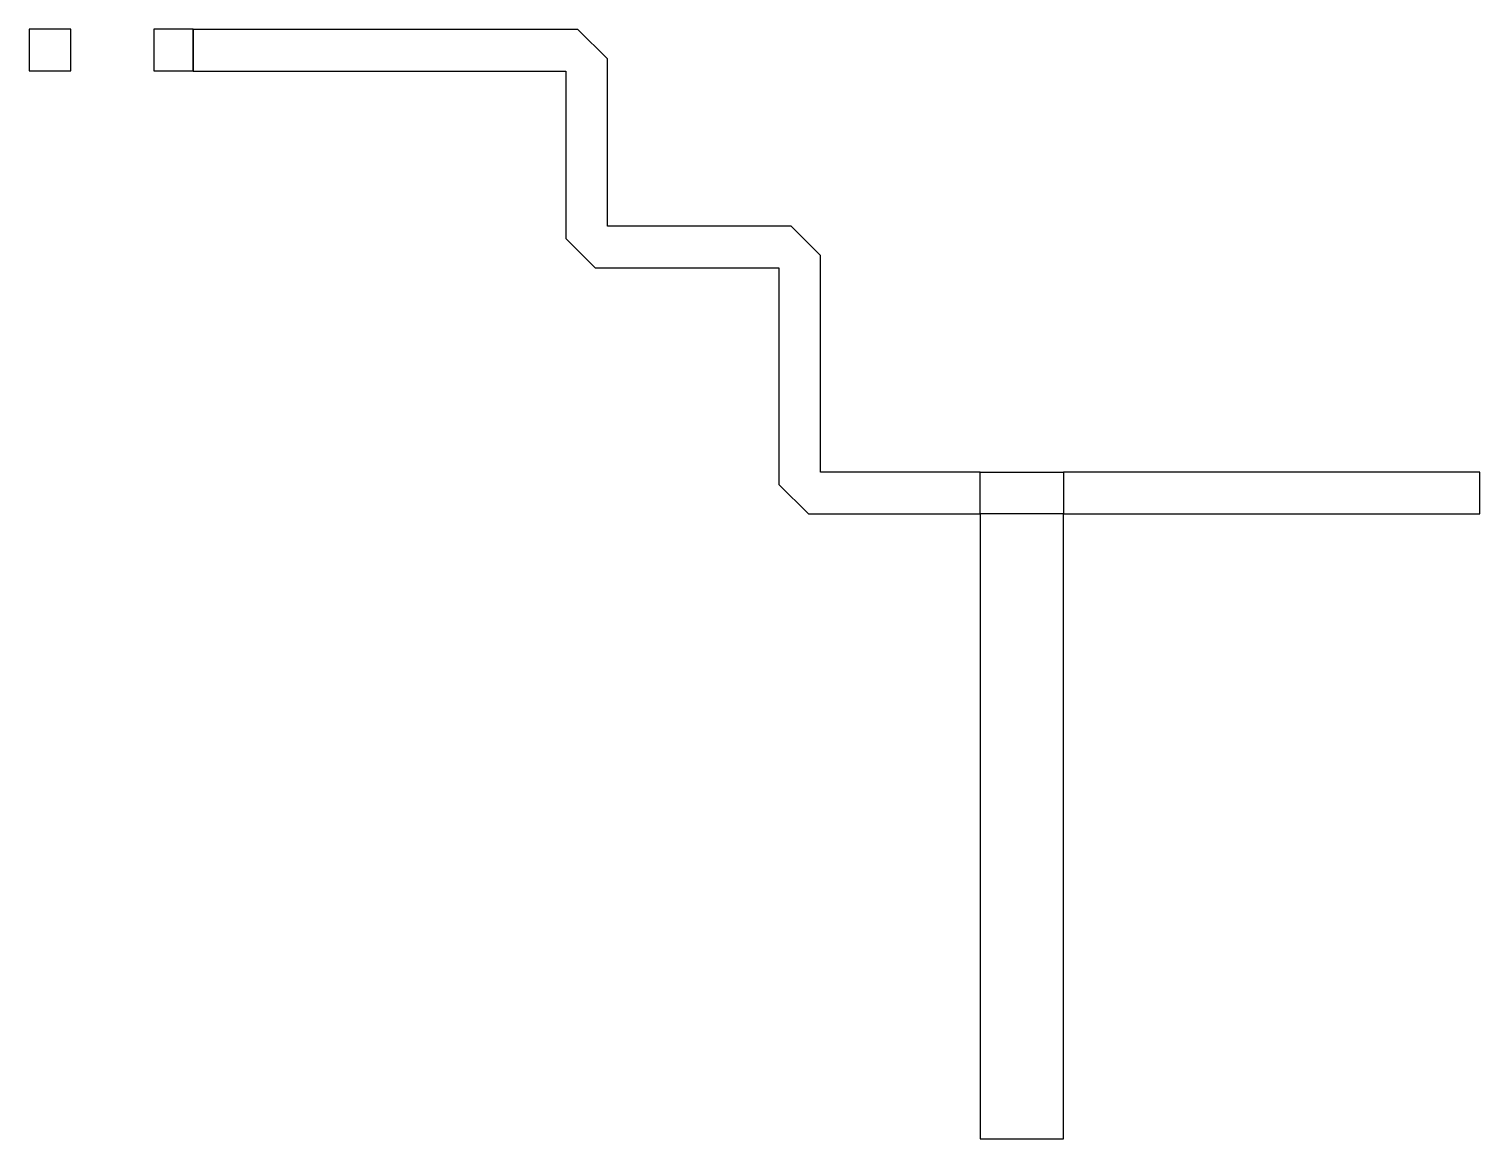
# Model space of a CAD drawing. Extents: x -8306 to -7958, y 42 to 308.
import ezdxf

# ---------------------------------------------------------------- set-up
doc = ezdxf.new("R2010")
doc.units = 9
doc.layers.add('Copper', color=1, linetype='CONTINUOUS')
doc.layers.add('Default', color=1, linetype='CONTINUOUS')

# ---------------------------------------------------------------- blocks, each defined once
blk = doc.blocks.new('chip_cap')
at = {"layer": 'Copper'}
for points in [[(0, 10), (0, 0), (10, 0), (10, 10), (0, 10)], [(30, 10), (30, 0), (39.37, 0), (39.37, 10), (30, 10)]]:
    blk.add_lwpolyline(points, close=True, dxfattribs=at)
blk = doc.blocks.new('qs_layout')
at = {"layer": 'Copper'}
for points in [[(-8266.85, 298.16), (-8177.36, 298.16), (-8177.36, 257.99), (-8170.29, 250.92), (-8126.18, 250.92), (-8126.18, 198.93), (-8119.11, 191.86), (-8077.87, 191.86), (-8077.87, 201.86), (-8116.18, 201.86), (-8116.18, 253.85), (-8123.25, 260.92), (-8167.36, 260.92), (-8167.36, 301.09), (-8174.43, 308.16), (-8266.85, 308.16), (-8266.85, 298.16)], [(-8077.87, 191.86), (-8077.87, 201.86), (-8057.87, 201.86), (-8057.87, 191.86)], [(-8057.87, 191.86), (-7957.87, 191.86), (-7957.87, 201.86), (-8057.87, 201.86)], [(-8077.87, 191.86), (-8077.87, 41.86), (-8057.87, 41.86), (-8057.87, 191.86)]]:
    blk.add_lwpolyline(points, close=True, dxfattribs=at)
at = {"layer": 'Default'}
blk.add_blockref('chip_cap', (-8306.22, 298.24), dxfattribs=at)

msp = doc.modelspace()

# ---------------------------------------------------------------- block references
at = {"layer": 'Default'}
msp.add_blockref('qs_layout', (0, 0), dxfattribs=at)

doc.saveas('drawing.dxf')
